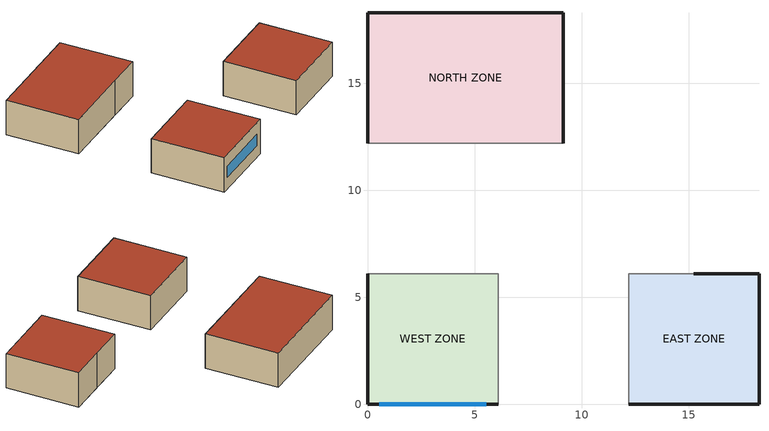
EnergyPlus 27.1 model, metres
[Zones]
WEST ZONE
 floor outside (FLOOR SLAB 8 IN): 0,0 0,6.1 6.1,6.1 6.1,0 z0
 wall outside (EXTWALL80): 0,6.1 0,0 6.1,0 z0:3.05
 wall to NORTH ZONE (PARTITION06): 6.1,6.1 0,6.1 z0:3.05
 wall to EAST ZONE (PARTITION06): 6.1,0 6.1,6.1 z0:3.05
 window (WIN-CON-LIGHT): 0.55,0 5.55,0 z1:2
 roof outside (ROOF34): 0,6.1 0,0 6.1,0 6.1,6.1 z3.05
EAST ZONE
 floor outside (FLOOR SLAB 8 IN): 12.19,0 12.19,6.1 18.29,6.1 18.29,0 z0
 wall outside (EXTWALL80): 12.19,0 18.29,0 18.29,6.1 15.24,6.1 z0:3.05
 wall to NORTH ZONE (PARTITION06): 15.24,6.1 12.19,6.1 z0:3.05
 roof outside (ROOF34): 12.19,6.1 12.19,0 18.29,0 18.29,6.1 z3.05
NORTH ZONE
 floor outside (FLOOR SLAB 8 IN): 0,12.19 0,18.29 9.14,18.29 9.14,12.19 z0
 wall outside (EXTWALL80): 9.14,12.19 9.14,18.29 0,18.29 0,12.19 z0:3.05
 roof outside (ROOF34): 0,18.29 0,12.19 9.14,12.19 9.14,18.29 z3.05
[Building]
NONE: North Axis {deg}=0; Terrain=Suburbs; Loads Convergence Tolerance Value {W}=0.04; Temperature Convergence Tolerance Value {deltaC}=0.4; Solar Distribution=FullInteriorAndExterior; Maximum Number of Warmup Days=25; Minimum Number of Warmup Days=6
[Site:Location]
Miami Intl Ap FL USA WMO=722020: Latitude {deg}=25.82; Longitude {deg}=-80.3; Time Zone {hr}=-5; Elevation {m}=11
[SizingPeriod:DesignDay] Day of Month=21; Humidity Condition Type=WetBulb; Barometric Pressure {Pa}=101217; Rain Indicator=No; Snow Indicator=No; Daylight Saving Time Indicator=No; Solar Model Indicator=ASHRAEClearSky
Name | Month | Day Type | Maximum Dry-Bulb Temperature {C} | Daily Dry-Bulb Temperature Range {deltaC} | Wetbulb or DewPoint at Maximum Dry-Bulb {C} | Wind Speed {m/s} | Wind Direction {deg} | Sky Clearness
Miami Intl Ap Ann Htg 99.6% Condns DB | 1 | WinterDesignDay | 8.7 | 0 | 8.7 | 3.8 | 340 | 0
Miami Intl Ap Ann Clg .4% Condns DB=>MWB | 7 | SummerDesignDay | 33.2 | 6.7 | 25.3 | 4.5 | 140 | 1
[Site:GroundTemperature:BuildingSurface]
22.03, 22.03, 22.13, 22.3, 22.43, 22.52, 22.62, 22.77, 22.78, 22.55, 22.44, 22.2
[Material] Thermal Absorptance=0.9
Name | Roughness | Thickness {m} | Conductivity {W/m-K} | Density {kg/m3} | Specific Heat {J/kg-K} | Solar Absorptance | Visible Absorptance
A1 - 1 IN STUCCO | Smooth | 0.0253898 | 0.691831 | 1858.142 | 836.8 | 0.92 | 0.92
C4 - 4 IN COMMON BRICK | Rough | 0.101498 | 0.726422 | 1922.216 | 836.8 | 0.76 | 0.76
E1 - 3 / 4 IN PLASTER OR GYP BOARD | Smooth | 0.01905 | 0.726422 | 1601.846 | 836.8 | 0.92 | 0.92
C6 - 8 IN CLAY TILE | Smooth | 0.203302 | 0.570761 | 1121.292 | 836.8 | 0.82 | 0.82
C10 - 8 IN HW CONCRETE | MediumRough | 0.203302 | 1.729577 | 2242.585 | 836.8 | 0.65 | 0.65
E2 - 1 / 2 IN SLAG OR STONE | Rough | 0.0127102 | 1.435549 | 881.0155 | 1673.6 | 0.55 | 0.55
E3 - 3 / 8 IN FELT AND MEMBRANE | Rough | 0.00954024 | 0.190253 | 1121.292 | 1673.6 | 0.75 | 0.75
B6 - 4 IN DENSE INSULATION | VeryRough | 0.101559 | 0.0432394 | 91.30524 | 836.8 | 0.5 | 0.5
B5 - 1 IN DENSE INSULATION | VeryRough | 0.0253898 | 0.0432394 | 91.30524 | 836.8 | 0.5 | 0.5
C12 - 2 IN HW CONCRETE | MediumRough | 0.0509016 | 1.729577 | 2242.585 | 836.8 | 0.65 | 0.65
[Material:NoMass]
CP02 CARPET PAD: Roughness=VeryRough; Thermal Resistance {m2-K/W}=0.21648; Thermal Absorptance=0.9; Solar Absorptance=0.7; Visible Absorptance=0.7
[WindowMaterial:Glazing]
WIN-LAY-GLASS-LIGHT: Optical Data Type=SpectralAverage; Thickness {m}=0.003; Solar Transmittance at Normal Incidence=0.9; Front Side Solar Reflectance at Normal Incidence=0.031; Back Side Solar Reflectance at Normal Incidence=0.031; Visible Transmittance at Normal Incidence=0.9; Front Side Visible Reflectance at Normal Incidence=0.05; Back Side Visible Reflectance at Normal Incidence=0.05; Infrared Transmittance at Normal Incidence=0; Front Side Infrared Hemispherical Emissivity=0.84; Back Side Infrared Hemispherical Emissivity=0.84; Conductivity {W/m-K}=0.9
[Construction]
EXTWALL80: A1 - 1 IN STUCCO, C4 - 4 IN COMMON BRICK, B5 - 1 IN DENSE INSULATION, E1 - 3 / 4 IN PLASTER OR GYP BOARD
PARTITION06: E1 - 3 / 4 IN PLASTER OR GYP BOARD, C6 - 8 IN CLAY TILE, E1 - 3 / 4 IN PLASTER OR GYP BOARD
FLOOR SLAB 8 IN: C10 - 8 IN HW CONCRETE, CP02 CARPET PAD
ROOF34: E2 - 1 / 2 IN SLAG OR STONE, E3 - 3 / 8 IN FELT AND MEMBRANE, B6 - 4 IN DENSE INSULATION, C12 - 2 IN HW CONCRETE
WIN-CON-LIGHT: WIN-LAY-GLASS-LIGHT
[ZoneHVAC:PackagedTerminalHeatPump] Availability Schedule=FanAndCoilAvailSched; Heating Convergence Tolerance=0.001; Cooling Convergence Tolerance=0.001; Maximum Outdoor Dry-Bulb Temperature for Supplemental Heater Operation {C}=10
Name | Cooling Supply Air Flow Rate {m3/s} | Heating Supply Air Flow Rate {m3/s} | Cooling Outdoor Air Flow Rate {m3/s} | Heating Outdoor Air Flow Rate {m3/s} | No Load Outdoor Air Flow Rate {m3/s} | Supply Air Fan | Heating Coil | Cooling Coil | Supplemental Heating Coil | Maximum Supply Air Temperature from Supplemental Heater {C} | Fan Placement | Supply Air Fan Operating Mode Schedule | No Load Supply Air Flow Rate {m3/s}
Zone1PTHP | 0.4 | 0.4 | 0.028 | 0.028 | 0.0186 | Zone1PTHPFan | Zone1PTHPDXHeatCoil | Zone1PTHPDXCoolCoil | Zone1PTHPSupHeater | 50 | BlowThrough | ConstantFanSch
Zone2PTHP | Autosize | Autosize | Autosize | Autosize | Autosize | Zone2PTHPFan | Zone2PTHPDXHeatCoil | Zone2PTHPDXCoolCoil | Zone2PTHPSupHeater | Autosize | BlowThrough | CyclingFanSch | Autosize
Zone3PTHP | Autosize | Autosize | Autosize | Autosize | Autosize | Zone3PTHPFan | Zone3PTHPDXHeatCoil | Zone3PTHPDXCoolCoil | Zone3PTHPSupHeater | Autosize | DrawThrough | ConstantFanSch | Autosize
[Coil:Heating:DX:VariableSpeed] Number of Speeds=10; Nominal Speed Level=10; Energy Part Load Fraction Curve=HPACCOOLPLFFPLR; Maximum Outdoor Dry-Bulb Temperature for Defrost Operation {C}=5; Crankcase Heater Capacity {W}=200; Maximum Outdoor Dry-Bulb Temperature for Crankcase Heater Operation {C}=10; Defrost Strategy=Resistive; Defrost Control=Timed; Defrost Time Period Fraction=0.166667; Speed 1 Reference Unit Gross Rated Heating Capacity {W}=1838.7; Speed 1 Reference Unit Gross Rated Heating COP {W/W}=5; Speed 1 Reference Unit Rated Air Flow Rate {m3/s}=0.166109; Speed 1 Heating Capacity Function of Temperature Curve=HPACHeatCapFT; Speed 1 Total Heating Capacity Function of Air Flow Fraction Curve=HPACHeatCapFFF; Speed 1 Energy Input Ratio Function of Temperature Curve=HPACHeatEIRFT; Speed 1 Energy Input Ratio Function of Air Flow Fraction Curve=HPACHeatEIRFFF; Speed 2 Reference Unit Gross Rated Heating Capacity {W}=2295.5; Speed 2 Reference Unit Gross Rated Heating COP {W/W}=5; Speed 2 Reference Unit Rated Air Flow Rate {m3/s}=0.179322; Speed 2 Heating Capacity Function of Temperature Curve=HPACHeatCapFT; Speed 2 Total Heating Capacity Function of Air Flow Fraction Curve=HPACHeatCapFFF; Speed 2 Energy Input Ratio Function of Temperature Curve=HPACHeatEIRFT; Speed 2 Energy Input Ratio Function of Air Flow Fraction Curve=HPACHeatEIRFFF; Speed 3 Reference Unit Gross Rated Heating Capacity {W}=2751.3; Speed 3 Reference Unit Gross Rated Heating COP {W/W}=5; Speed 3 Reference Unit Rated Air Flow Rate {m3/s}=0.192535; Speed 3 Heating Capacity Function of Temperature Curve=HPACHeatCapFT; Speed 3 Total Heating Capacity Function of Air Flow Fraction Curve=HPACHeatCapFFF; Speed 3 Energy Input Ratio Function of Temperature Curve=HPACHeatEIRFT; Speed 3 Energy Input Ratio Function of Air Flow Fraction Curve=HPACHeatEIRFFF; Speed 4 Reference Unit Gross Rated Heating Capacity {W}=3659.6; Speed 4 Reference Unit Gross Rated Heating COP {W/W}=5; Speed 4 Reference Unit Rated Air Flow Rate {m3/s}=0.218962; Speed 4 Heating Capacity Function of Temperature Curve=HPACHeatCapFT; Speed 4 Total Heating Capacity Function of Air Flow Fraction Curve=HPACHeatCapFFF; Speed 4 Energy Input Ratio Function of Temperature Curve=HPACHeatEIRFT; Speed 4 Energy Input Ratio Function of Air Flow Fraction Curve=HPACHeatEIRFFF; Speed 5 Reference Unit Gross Rated Heating Capacity {W}=4563.7; Speed 5 Reference Unit Gross Rated Heating COP {W/W}=5; Speed 5 Reference Unit Rated Air Flow Rate {m3/s}=0.245388; Speed 5 Heating Capacity Function of Temperature Curve=HPACHeatCapFT; Speed 5 Total Heating Capacity Function of Air Flow Fraction Curve=HPACHeatCapFFF; Speed 5 Energy Input Ratio Function of Temperature Curve=HPACHeatEIRFT; Speed 5 Energy Input Ratio Function of Air Flow Fraction Curve=HPACHeatEIRFFF; Speed 6 Reference Unit Gross Rated Heating Capacity {W}=5463.3; Speed 6 Reference Unit Gross Rated Heating COP {W/W}=5; Speed 6 Reference Unit Rated Air Flow Rate {m3/s}=0.271814; Speed 6 Heating Capacity Function of Temperature Curve=HPACHeatCapFT; Speed 6 Total Heating Capacity Function of Air Flow Fraction Curve=HPACHeatCapFFF; Speed 6 Energy Input Ratio Function of Temperature Curve=HPACHeatEIRFT; Speed 6 Energy Input Ratio Function of Air Flow Fraction Curve=HPACHeatEIRFFF; Speed 7 Reference Unit Gross Rated Heating Capacity {W}=6358.4; Speed 7 Reference Unit Gross Rated Heating COP {W/W}=5; Speed 7 Reference Unit Rated Air Flow Rate {m3/s}=0.298241; Speed 7 Heating Capacity Function of Temperature Curve=HPACHeatCapFT; Speed 7 Total Heating Capacity Function of Air Flow Fraction Curve=HPACHeatCapFFF; Speed 7 Energy Input Ratio Function of Temperature Curve=HPACHeatEIRFT; Speed 7 Energy Input Ratio Function of Air Flow Fraction Curve=HPACHeatEIRFFF; Speed 8 Reference Unit Gross Rated Heating Capacity {W}=7248.5; Speed 8 Reference Unit Gross Rated Heating COP {W/W}=5; Speed 8 Reference Unit Rated Air Flow Rate {m3/s}=0.324667; Speed 8 Heating Capacity Function of Temperature Curve=HPACHeatCapFT; Speed 8 Total Heating Capacity Function of Air Flow Fraction Curve=HPACHeatCapFFF; Speed 8 Energy Input Ratio Function of Temperature Curve=HPACHeatEIRFT; Speed 8 Energy Input Ratio Function of Air Flow Fraction Curve=HPACHeatEIRFFF; Speed 9 Reference Unit Gross Rated Heating Capacity {W}=8133.6; Speed 9 Reference Unit Gross Rated Heating COP {W/W}=5; Speed 9 Reference Unit Rated Air Flow Rate {m3/s}=0.351094; Speed 9 Heating Capacity Function of Temperature Curve=HPACHeatCapFT; Speed 9 Total Heating Capacity Function of Air Flow Fraction Curve=HPACHeatCapFFF; Speed 9 Energy Input Ratio Function of Temperature Curve=HPACHeatEIRFT; Speed 9 Energy Input Ratio Function of Air Flow Fraction Curve=HPACHeatEIRFFF; Speed 10 Reference Unit Gross Rated Heating Capacity {W}=9013.2; Speed 10 Reference Unit Gross Rated Heating COP {W/W}=5; Speed 10 Reference Unit Rated Air Flow Rate {m3/s}=0.37752; Speed 10 Heating Capacity Function of Temperature Curve=HPACHeatCapFT; Speed 10 Total Heating Capacity Function of Air Flow Fraction Curve=HPACHeatCapFFF; Speed 10 Energy Input Ratio Function of Temperature Curve=HPACHeatEIRFT; Speed 10 Energy Input Ratio Function of Air Flow Fraction Curve=HPACHeatEIRFFF
Name | Rated Heating Capacity At Selected Nominal Speed Level {W} | Rated Air Flow Rate At Selected Nominal Speed Level {m3/s} | Minimum Outdoor Dry-Bulb Temperature for Compressor Operation {C} | Resistive Defrost Heater Capacity {W}
Zone1PTHPDXHeatCoil | 7200 | 0.4 | 2 | 7200
Zone2PTHPDXHeatCoil | Autosize | Autosize | 2 | 4900
Zone3PTHPDXHeatCoil | Autosize | Autosize |  | 7600
[Coil:Cooling:DX:VariableSpeed] Number of Speeds=10; Nominal Speed Level=10; Nominal Time for Condensate to Begin Leaving the Coil {s}=0; Initial Moisture Evaporation Rate Divided by Steady-State AC Latent Capacity=0; Energy Part Load Fraction Curve=HPACPLFFPLR; Condenser Type=AirCooled; Crankcase Heater Capacity {W}=200; Maximum Outdoor Dry-Bulb Temperature for Crankcase Heater Operation {C}=10; Speed 1 Reference Unit Gross Rated Total Cooling Capacity {W}=1524.1; Speed 1 Reference Unit Gross Rated Sensible Heat Ratio=0.75; Speed 1 Reference Unit Gross Rated Cooling COP {W/W}=4; Speed 1 Reference Unit Rated Air Flow Rate {m3/s}=0.135907; Speed 1 Reference Unit Rated Condenser Air Flow Rate {m3/s}=0.26; Speed 1 Total Cooling Capacity Function of Temperature Curve=HPACCoolCapFT; Speed 1 Total Cooling Capacity Function of Air Flow Fraction Curve=HPACCoolCapFFF; Speed 1 Energy Input Ratio Function of Temperature Curve=HPACEIRFT; Speed 1 Energy Input Ratio Function of Air Flow Fraction Curve=HPACEIRFFF; Speed 2 Reference Unit Gross Rated Total Cooling Capacity {W}=1877.9; Speed 2 Reference Unit Gross Rated Sensible Heat Ratio=0.75; Speed 2 Reference Unit Gross Rated Cooling COP {W/W}=4; Speed 2 Reference Unit Rated Air Flow Rate {m3/s}=0.151008; Speed 2 Reference Unit Rated Condenser Air Flow Rate {m3/s}=0.3; Speed 2 Total Cooling Capacity Function of Temperature Curve=HPACCoolCapFT; Speed 2 Total Cooling Capacity Function of Air Flow Fraction Curve=HPACCoolCapFFF; Speed 2 Energy Input Ratio Function of Temperature Curve=HPACEIRFT; Speed 2 Energy Input Ratio Function of Air Flow Fraction Curve=HPACEIRFFF; Speed 3 Reference Unit Gross Rated Total Cooling Capacity {W}=2226.6; Speed 3 Reference Unit Gross Rated Sensible Heat Ratio=0.75; Speed 3 Reference Unit Gross Rated Cooling COP {W/W}=4; Speed 3 Reference Unit Rated Air Flow Rate {m3/s}=0.166109; Speed 3 Reference Unit Rated Condenser Air Flow Rate {m3/s}=0.33; Speed 3 Total Cooling Capacity Function of Temperature Curve=HPACCoolCapFT; Speed 3 Total Cooling Capacity Function of Air Flow Fraction Curve=HPACCoolCapFFF; Speed 3 Energy Input Ratio Function of Temperature Curve=HPACEIRFT; Speed 3 Energy Input Ratio Function of Air Flow Fraction Curve=HPACEIRFFF; Speed 4 Reference Unit Gross Rated Total Cooling Capacity {W}=2911.3; Speed 4 Reference Unit Gross Rated Sensible Heat Ratio=0.75; Speed 4 Reference Unit Gross Rated Cooling COP {W/W}=4; Speed 4 Reference Unit Rated Air Flow Rate {m3/s}=0.19631; Speed 4 Reference Unit Rated Condenser Air Flow Rate {m3/s}=0.38; Speed 4 Total Cooling Capacity Function of Temperature Curve=HPACCoolCapFT; Speed 4 Total Cooling Capacity Function of Air Flow Fraction Curve=HPACCoolCapFFF; Speed 4 Energy Input Ratio Function of Temperature Curve=HPACEIRFT; Speed 4 Energy Input Ratio Function of Air Flow Fraction Curve=HPACEIRFFF; Speed 5 Reference Unit Gross Rated Total Cooling Capacity {W}=3581.7; Speed 5 Reference Unit Gross Rated Sensible Heat Ratio=0.75; Speed 5 Reference Unit Gross Rated Cooling COP {W/W}=4; Speed 5 Reference Unit Rated Air Flow Rate {m3/s}=0.226512; Speed 5 Reference Unit Rated Condenser Air Flow Rate {m3/s}=0.44; Speed 5 Total Cooling Capacity Function of Temperature Curve=HPACCoolCapFT; Speed 5 Total Cooling Capacity Function of Air Flow Fraction Curve=HPACCoolCapFFF; Speed 5 Energy Input Ratio Function of Temperature Curve=HPACEIRFT; Speed 5 Energy Input Ratio Function of Air Flow Fraction Curve=HPACEIRFFF; Speed 6 Reference Unit Gross Rated Total Cooling Capacity {W}=4239.5; Speed 6 Reference Unit Gross Rated Sensible Heat Ratio=0.75; Speed 6 Reference Unit Gross Rated Cooling COP {W/W}=4; Speed 6 Reference Unit Rated Air Flow Rate {m3/s}=0.256714; Speed 6 Reference Unit Rated Condenser Air Flow Rate {m3/s}=0.5; Speed 6 Total Cooling Capacity Function of Temperature Curve=HPACCoolCapFT; Speed 6 Total Cooling Capacity Function of Air Flow Fraction Curve=HPACCoolCapFFF; Speed 6 Energy Input Ratio Function of Temperature Curve=HPACEIRFT; Speed 6 Energy Input Ratio Function of Air Flow Fraction Curve=HPACEIRFFF; Speed 7 Reference Unit Gross Rated Total Cooling Capacity {W}=4885.7; Speed 7 Reference Unit Gross Rated Sensible Heat Ratio=0.75; Speed 7 Reference Unit Gross Rated Cooling COP {W/W}=4; Speed 7 Reference Unit Rated Air Flow Rate {m3/s}=0.286915; Speed 7 Reference Unit Rated Condenser Air Flow Rate {m3/s}=0.57; Speed 7 Total Cooling Capacity Function of Temperature Curve=HPACCoolCapFT; Speed 7 Total Cooling Capacity Function of Air Flow Fraction Curve=HPACCoolCapFFF; Speed 7 Energy Input Ratio Function of Temperature Curve=HPACEIRFT; Speed 7 Energy Input Ratio Function of Air Flow Fraction Curve=HPACEIRFFF; Speed 8 Reference Unit Gross Rated Total Cooling Capacity {W}=5520.7; Speed 8 Reference Unit Gross Rated Sensible Heat Ratio=0.75; Speed 8 Reference Unit Gross Rated Cooling COP {W/W}=4; Speed 8 Reference Unit Rated Air Flow Rate {m3/s}=0.317117; Speed 8 Reference Unit Rated Condenser Air Flow Rate {m3/s}=0.63; Speed 8 Total Cooling Capacity Function of Temperature Curve=HPACCoolCapFT; Speed 8 Total Cooling Capacity Function of Air Flow Fraction Curve=HPACCoolCapFFF; Speed 8 Energy Input Ratio Function of Temperature Curve=HPACEIRFT; Speed 8 Energy Input Ratio Function of Air Flow Fraction Curve=HPACEIRFFF; Speed 9 Reference Unit Gross Rated Total Cooling Capacity {W}=6144.8; Speed 9 Reference Unit Gross Rated Sensible Heat Ratio=0.75; Speed 9 Reference Unit Gross Rated Cooling COP {W/W}=4; Speed 9 Reference Unit Rated Air Flow Rate {m3/s}=0.347318; Speed 9 Reference Unit Rated Condenser Air Flow Rate {m3/s}=0.69; Speed 9 Total Cooling Capacity Function of Temperature Curve=HPACCoolCapFT; Speed 9 Total Cooling Capacity Function of Air Flow Fraction Curve=HPACCoolCapFFF; Speed 9 Energy Input Ratio Function of Temperature Curve=HPACEIRFT; Speed 9 Energy Input Ratio Function of Air Flow Fraction Curve=HPACEIRFFF; Speed 10 Reference Unit Gross Rated Total Cooling Capacity {W}=6758; Speed 10 Reference Unit Gross Rated Sensible Heat Ratio=0.75; Speed 10 Reference Unit Gross Rated Cooling COP {W/W}=4; Speed 10 Reference Unit Rated Air Flow Rate {m3/s}=0.37752; Speed 10 Reference Unit Rated Condenser Air Flow Rate {m3/s}=0.74; Speed 10 Total Cooling Capacity Function of Temperature Curve=HPACCoolCapFT; Speed 10 Total Cooling Capacity Function of Air Flow Fraction Curve=HPACCoolCapFFF; Speed 10 Energy Input Ratio Function of Temperature Curve=HPACEIRFT; Speed 10 Energy Input Ratio Function of Air Flow Fraction Curve=HPACEIRFFF
Name | Gross Rated Total Cooling Capacity At Selected Nominal Speed Level {W} | Rated Air Flow Rate At Selected Nominal Speed Level {m3/s}
Zone1PTHPDXCoolCoil | 7200 | 0.4
Zone2PTHPDXCoolCoil; Zone3PTHPDXCoolCoil | Autosize | Autosize
[Zone] Type=1; Multiplier=1; Ceiling Height {m}=Autocalculate; Volume {m3}=Autocalculate
WEST ZONE; EAST ZONE; NORTH ZONE
[People] Number of People Schedule=OFFICE OCCUPANCY; Number of People Calculation Method=People; Fraction Radiant=0.3; Activity Level Schedule=Activity Sch; Carbon Dioxide Generation Rate {m3/s-W}=3.82e-08; Mean Radiant Temperature Calculation Type=EnclosureAveraged; Work Efficiency Schedule=Work Eff Sch; Clothing Insulation Calculation Method=ClothingInsulationSchedule; Clothing Insulation Schedule=Clothing Sch; Air Velocity Schedule=Air Velo Sch; Thermal Comfort Model 1 Type=Fanger
Name | Zone or ZoneList or Space or SpaceList | Number of People
WEST ZONE | WEST ZONE | 3
EAST ZONE | EAST ZONE | 5
NORTH ZONE | NORTH ZONE | 4
[Lights] Schedule=OFFICE LIGHTING; Design Level Calculation Method=LightingLevel; Return Air Fraction=0; Fraction Radiant=0.2; Fraction Visible=0.2; Fraction Replaceable=0
Name | Zone or ZoneList or Space or SpaceList | Lighting Level {W}
WEST ZONE Lights 1 | WEST ZONE | 1878.63
EAST ZONE Lights 1 | EAST ZONE | 878.6252
NORTH ZONE Lights 1 | NORTH ZONE | 878.6252
[ElectricEquipment] Schedule=OFFICE EQUIP; Design Level Calculation Method=EquipmentLevel; Fraction Latent=0; Fraction Radiant=0.3; Fraction Lost=0
Name | Zone or ZoneList or Space or SpaceList | Design Level {W}
WEST ZONE ElecEq 1 | WEST ZONE | 1928.751
EAST ZONE ElecEq 1 | EAST ZONE | 464.375
NORTH ZONE ElecEq 1 | NORTH ZONE | 2928.751
[ZoneInfiltration:DesignFlowRate] Schedule=INFIL-SCH; Design Flow Rate Calculation Method=Flow/Zone; Constant Term Coefficient=0; Temperature Term Coefficient=0; Velocity Term Coefficient=0.2237; Velocity Squared Term Coefficient=0
Name | Zone or ZoneList or Space or SpaceList | Design Flow Rate {m3/s}
WEST ZONE Infil 1 | WEST ZONE | 0
EAST ZONE Infil 1 | EAST ZONE | 0.04
NORTH ZONE Infil 1 | NORTH ZONE | 0
[Sizing:Zone] Zone Cooling Design Supply Air Temperature Input Method=SupplyAirTemperature; Zone Cooling Design Supply Air Temperature {C}=12; Zone Heating Design Supply Air Temperature Input Method=SupplyAirTemperature; Zone Heating Design Supply Air Temperature {C}=50; Zone Cooling Design Supply Air Humidity Ratio {kgWater/kgDryAir}=0.008; Zone Heating Design Supply Air Humidity Ratio {kgWater/kgDryAir}=0.008; Zone Heating Sizing Factor=0; Zone Cooling Sizing Factor=0; Cooling Design Air Flow Method=DesignDay; Cooling Design Air Flow Rate {m3/s}=0; Heating Design Air Flow Method=DesignDay; Heating Design Air Flow Rate {m3/s}=0; Account for Dedicated Outdoor Air System=No; Dedicated Outdoor Air System Control Strategy=NeutralSupplyAir; Dedicated Outdoor Air Low Setpoint Temperature for Design {C}=Autosize; Dedicated Outdoor Air High Setpoint Temperature for Design {C}=Autosize
Name | Design Specification Outdoor Air Object
WEST ZONE | SZ DSOA WEST ZONE
EAST ZONE | SZ DSOA EAST ZONE
NORTH ZONE | SZ DSOA NORTH ZONE
[DesignSpecification:OutdoorAir] Outdoor Air Method=Flow/Person; Outdoor Air Flow per Person {m3/s-person}=0.00944; Outdoor Air Flow per Zone Floor Area {m3/s-m2}=0; Outdoor Air Flow per Zone {m3/s}=0
SZ DSOA WEST ZONE; SZ DSOA EAST ZONE; SZ DSOA NORTH ZONE
[Sizing:Plant]
Hot Water Loop: Loop Type=Heating; Design Loop Exit Temperature {C}=82; Loop Design Temperature Difference {deltaC}=11
[ZoneControl:Thermostat]
Name | Zone or ZoneList | Control Type Schedule | Control 1 | Control 2
Zone 1 Thermostat | WEST ZONE | West Zone Control Type Sched | DualSetPoint
Zone 2 Thermostat | EAST ZONE | Other Zone Control Type Sched | Heating Setpoint | Cooling Setpoint
Zone 3 Thermostat | NORTH ZONE | Other Zone Control Type Sched | Heating Setpoint | Cooling Setpoint
[ThermostatSetpoint:SingleHeating]
Heating Setpoint: Setpoint Temperature Schedule=Heating Setpoints
[ThermostatSetpoint:SingleCooling]
Cooling Setpoint: Setpoint Temperature Schedule=Cooling Setpoints
[ThermostatSetpoint:DualSetpoint]
DualSetPoint: Heating Setpoint Temperature Schedule=Heating Setpoints; Cooling Setpoint Temperature Schedule=Cooling Setpoints
[Zone equipment]
WEST ZONE: Zone1PTHP
EAST ZONE: Zone2PTHP
NORTH ZONE: Zone3PTHP
[Fan:SystemModel] Availability Schedule=FanAndCoilAvailSched; Electric Power Minimum Flow Rate Fraction=0; Design Pressure Rise {Pa}=75; Motor Efficiency=0.9; Motor In Air Stream Fraction=1; Design Electric Power Consumption {W}=Autosize; Design Power Sizing Method=TotalEfficiencyAndPressure; Fan Total Efficiency=0.5
Name | Design Maximum Air Flow Rate {m3/s} | Speed Control Method | Electric Power Function of Flow Fraction Curve
Zone3PTHPFan; Zone2PTHPFan | Autosize | Discrete
Zone1PTHPFan | 0.4 | Continuous | CombinedPowerAndFanEff
[Coil:Heating:Electric] Availability Schedule=HeatingCoilAvailSched; Efficiency=1; Nominal Capacity {W}=Autosize
Zone1PTHPSupHeater; Zone2PTHPSupHeater; Zone3PTHPSupHeater
[Curve:Biquadratic] Input Unit Type for X=Temperature; Input Unit Type for Y=Temperature; Output Unit Type=Dimensionless
Name | Coefficient1 Constant | Coefficient2 x | Coefficient3 x**2 | Coefficient4 y | Coefficient5 y**2 | Coefficient6 x*y | Minimum Value of x | Maximum Value of x | Minimum Value of y | Maximum Value of y | Minimum Curve Output | Maximum Curve Output
HPACHeatCapFT | 0.852968 | -0.000484717 | -1.0693e-06 | 0.0185542 | 8.72425e-05 | -1.66868e-05 | 17.78 | 23.33 | -28.89 | 17.22 | 0.3799 | 1.1896
HPACHeatEIRFT | 0.707708 | 0.0148163 | 0.000262259 | -0.011324 | 0.000293928 | -0.000360528 | 17.78 | 23.33 | -28.89 | 17.22 | 0.8266 | 2.0277
HPACCoolCapFT | 0.942588 | 0.00954335 | 0.00068377 | -0.0110427 | 5.249e-06 | -9.72e-06 | 12.77778 | 23.88889 | 18 | 46.11111
HPACEIRFT | 0.342414 | 0.034885 | -0.0006237 | 0.00497722 | 0.000437951 | -0.000728028 | 12.77778 | 23.88889 | 18 | 46.11111
[Schedule:Compact]
Activity Sch: Through: 12/31, For: AllDays, Until: 24:00, 131.8
Work Eff Sch: Through: 12/31, For: AllDays, Until: 24:00, 0.2
Clothing Sch: Through: 3/31, For: AllDays, Until: 24:00, 0.5, Through: 9/30, For: AllDays, Until: 24:00, 0.9, Through: 12/31, For: AllDays, Until: 24:00, 0.5
Air Velo Sch: Through: 3/31, For: AllDays, Until: 24:00, 0.15, Through: 9/30, For: AllDays, Until: 24:00, 0.25, Through: 12/31, For: AllDays, Until: 24:00, 0.15
OFFICE OCCUPANCY: Through: 12/31, For: WeekDays SummerDesignDay, Until: 6:00, 0, Until: 7:00, 0.1, Until: 8:00, 0.5, Until: 12:00, 1, Until: 13:00, 0.5, Until: 16:00, 1, Until: 17:00, 0.5, Until: 18:00, 0.1, Until: 24:00, 0, For: WinterDesignDay, Until: 6:00, 0, Until: 7:00, 0.1, Until: 8:00, 0.5, Until: 12:00, 1, Until: 13:00, 0.5, Until: 16:00, 1, Until: 17:00, 0.5, Until: 18:00, 0.1, Until: 24:00, 0, For:AllOtherDays, Until: 24:00, 0
OFFICE EQUIP: Through: 12/31, For: WeekDays SummerDesignDay, Until: 8:00, 0, Until: 18:00, 1, Until: 24:00, 0, For: WinterDesignDay, Until: 8:00, 0, Until: 18:00, 1, Until: 24:00, 0, For: AllOtherDays, Until: 24:00, 0
OFFICE LIGHTING: Through: 12/31, For: WeekDays SummerDesignDay, Until: 6:00, 0.05, Until: 7:00, 0.2, Until: 17:00, 1, Until: 18:00, 0.5, Until: 24:00, 0.05, For: WinterDesignDay, Until: 6:00, 0.05, Until: 7:00, 0.2, Until: 17:00, 1, Until: 18:00, 0.5, Until: 24:00, 0.05, For: AllOtherDays, Until: 24:00, 0.05
INFIL-SCH: Through: 3/31, For: AllDays, Until: 24:00, 1, Through: 10/31, For: AllDays, Until: 24:00, 0, Through: 12/31, For: AllDays, Until: 24:00, 1
FanAndCoilAvailSched; HeatingCoilAvailSched; ConstantFanSch: Through: 12/31, For: AllDays, Until: 24:00, 1
Heating Setpoints: Through: 12/31, For: AllDays, Until: 24:00, 22.5
Cooling Setpoints: Through: 12/31, For: AllDays, Until: 24:00, 23.5
West Zone Control Type Sched: Through: 12/31, For: AllDays, Until: 24:00, 4
Other Zone Control Type Sched: Through: 3/31, For: AllDays, Until: 24:00, 1, Through: 9/30, For: AllDays, Until: 24:00, 2, Through: 12/31, For: AllDays, Until: 24:00, 1
CyclingFanSch: Through: 12/31, For: AllDays, Until: 24:00, 0
[Curve:Cubic] Minimum Value of x=0.5; Maximum Value of x=1.5
Name | Coefficient1 Constant | Coefficient2 x | Coefficient3 x**2 | Coefficient4 x**3 | Minimum Curve Output | Maximum Curve Output
CombinedPowerAndFanEff | 0 | 0.027411 | 0.00874 | 0.969563 | 0.01 | 1.5
HPACHeatCapFFF | 0.84 | 0.16 | 0 | 0
[Curve:Quadratic]
Name | Coefficient1 Constant | Coefficient2 x | Coefficient3 x**2 | Minimum Value of x | Maximum Value of x
HPACCoolCapFFF | 0.8 | 0.2 | 0 | 0.5 | 1.5
HPACEIRFFF | 1.1552 | -0.1808 | 0.0256 | 0.5 | 1.5
HPACPLFFPLR | 0.85 | 0.15 | 0 | 0 | 1
HPACHeatEIRFFF | 1.3824 | -0.4336 | 0.0512 | 0 | 1
HPACCOOLPLFFPLR | 0.75 | 0.25 | 0 | 0 | 1
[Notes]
PackagedTerminalHeatPumpVSAS.idf
Basic file description:  1 story office building divided into 3 interior conditioned zones.
Highlights:              Example of Packaged Terminal Heat Pump.
Simulation Location/Run: Miami Intl Ap FL USA WMO=722020, 2 design days, 2 run periods.
Run Control executes the design days only.
Location:                Miami, FL USA
Design Days:             Miami Intl Ap FL USA Annual Heating 99.6%, MaxDB=8.7°C
Miami Intl Ap FL USA Annual Cooling (DB=>MWB) .4%, MaxDB=33.2°C MWB=25.3°C
Run Period (Weather File): Winter 1/14, Summer 7/7.
Run Control:             Zone sizing required, No System sizing required (Run Control executes 2 design days)
Building: Single floor rectangular L-shaped building 40 ft south wall, 40 ft west wall, zone height 10 feet.
There is a single 3 mm clear window in the West zone south wall. The walls are 1 in stucco over 4 in
common brick and 1 in dense insulation with gypboard on the interior. The roof is a built up roof with
1/2 in stone over 3/8 in felt over 4 in dense insulation supported by 2 in heavy weight concrete. The
floor is 8 in heavy weight concrete with carpeting. The window to wall ratio is approximately 0.07.
Infiltration is fixed at 0.02 m3/s in East zone in winter.
The building is oriented due north.
Floor Area:        130.1 m2 (1403 ft2)
Number of Stories: 1
Zone Description Details:
|       West         |         East           |    window = *
|     (Zone 1)       |       (Zone 2)         |
Internal gains description:     ZONE West  - lighting is 1878.6252 watts, equip is 1928.751 watts, 3 occupants
Internal gains description:     ZONE East  - lighting is  878.6252 watts, equip is  464.375 watts, 5 occupants
Internal gains description:     ZONE North - lighting is  878.6252 watts, equip is 2928.751 watts, 4 occupants
Interzone Surfaces:             3 interzone surfaces (see diagram)
Internal Mass:                  None
Windows:                        1 - single pane clear 3mm glass, size = 5 sq. meters
Detached Shading:               None
Daylight:                       None
Natural Ventilation:            None
Compact Schedules:              Yes
Solair Distribution:            FullInteriorAndExterior
HVAC:                           Single zone packaged terminal heat pump's condition the North, East, and West zones.
Thermostat setting at 22.5 C heating set point and 23.5 C cooling set point. This
example input file is intended to provide a variety of configurations for the packaged
terminal heat pump. Thermostat set up, fan configuration, and component autosizing
are varied. Proper control of interior temperatures requires use of a dual
set point thermostat in each zone. Simply use the commented thermostats (search for
ZoneControl:Thermostat) below. Uncomment the 2 dual set point thermostats in the
EAST and NORTH zones and comment out the single set point thermostats for these same
zones using the comment character (!).
Zonal Equipment:                3 ea. PACKAGEDTERMINAL:HEATPUMP:AIRTOAIR
Zone 1: Constant volume PTHP operating at different cooling and heating air flow rates.
(West)   Air flow rate when compressor is off is either cooling or heating air flow
during last compressor ON cycle since the fan continues to operate when the
compressor is off (ContFanCycComp).
Cooling and heating coils are scheduled on all year.
Thermostat uses dual set point.
The fan for this PTHP is also set up to model a multi-speed fan motor.
See Fan:OnOff = Zone1PTHPFan for further detail.
Zone 2: Constant volume PTHP operating at autosized cooling and heating air flow rates.
(East)   Air flow rate when compressor is off is 0 since the fan cycles off with the
compressor (CycFanCycComp).
Cooling coil active during summer months, heating coil active during winter
months. Thermostat uses single heating or cooling set point.
Zone 3: Constant volume PTHP operating at autosized cooling and heating air flow rates.
(North)  Air flow rate when compressor is off is also autosized.
Cooling coil active during summer months, heating coil active during winter
months. Thermostat uses single heating or cooling set point
Central Air Handling Equipment: No
System Equipment Autosize:      No
Purchased Cooling:              No
Purchased Heating:              No
Purchased Chilled Water:        No
Purchased Hot Water:            No
Coils:                          COIL:Heating:DX:VariableSpeed, Coil:Cooling:DX:VariableSpeed, COIL:ELECTRIC:HEATING
Pumps:                          None
Boilers:                        None
Chillers:                       None
